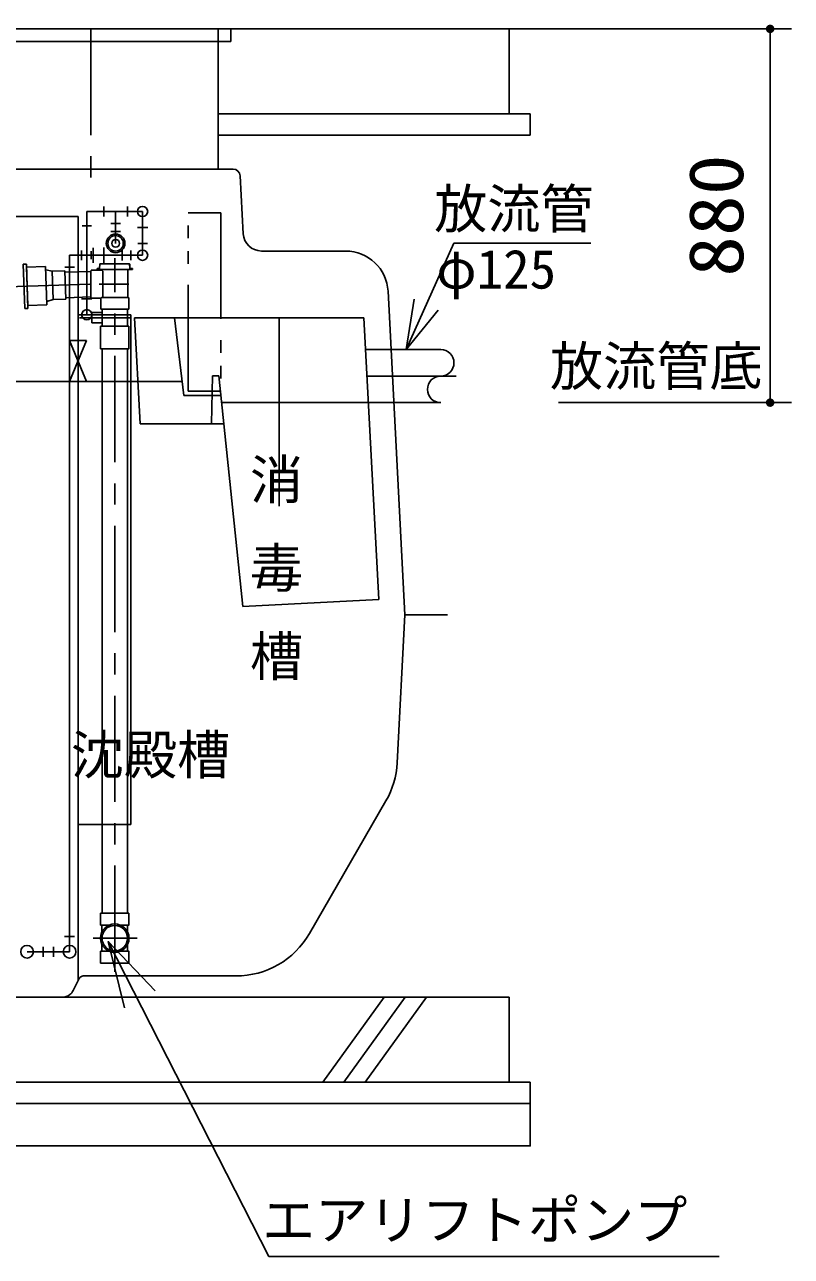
# Model space of a CAD drawing. Units: millimetres, scale not verified. Extents: x -14850 to 14850, y -10500 to 10500.
# Drawn here: x -7068 to -5262, y -6741 to -3840 of the extents above; entities that cross this region are included whole.
import ezdxf
from ezdxf.enums import TextEntityAlignment as Align

# ---------------------------------------------------------------- set-up
doc = ezdxf.new("R2010")
doc.units = ezdxf.units.MM
doc.header["$LTSCALE"] = 50
for name, pattern in [('CHAIN1', [8, 5, -1, 1, -1]), ('DOUBLE_CHAIN1', [8.8, 5, -1, 0.6, -0.6, 0.6, -1]), ('LONG_DASHED1', [7, 6, -1])]:
    doc.linetypes.add(name, pattern=pattern)
for name, color, linetype, lineweight in [('0-0_空気管', 3, 'Continuous', 25), ('0-1_機器', 5, 'Continuous', 25), ('0-5_製作', 5, 'Continuous', 25)]:
    doc.layers.add(name, color=color, linetype=linetype, lineweight=lineweight)
doc.styles.add('ＭＳ ゴシック', font='')
doc.styles.get('ＭＳ ゴシック').set_extended_font_data('MS Gothic')

msp = doc.modelspace()

# ---------------------------------------------------------------- linework, layer by layer
at = {"layer": '0-0_空気管', "linetype": 'CHAIN1'}
for p, q in [((-6912.33, -3850.42), (-6912.33, -4236.42)), ((-6855.83, -6070.61), (-6855.83, -4389.97)), ((-9963.13, -4553.74), (-6911.83, -4451.42)), ((-6892.53, -4451.42), (-6823.08, -4451.42)), ((-6819.33, -4530.42), (-6938.83, -4530.42)), ((-6261.84, -4667.92), (-6051.66, -4667.92)), ((-6906.9, -5991.42), (-6803.01, -5991.42))]:
    msp.add_line(p, q, dxfattribs=at)
at = {"layer": '0-0_空気管'}
for p, q in [((-6577.32, -4180.42), (-7247.34, -4180.42)), ((-6553.21, -4332.67), (-6560.35, -4196.53)), ((-6942.33, -4291.98), (-7269.32, -4291.98)), ((-6942.33, -6091.55), (-6942.33, -4291.98)), ((-6921.83, -4523.42), (-6921.83, -4280.42)), ((-6790.33, -4280.42), (-6921.83, -4280.42)), ((-6881.83, -4268.92), (-6881.83, -4291.92)), ((-6853.83, -4280.42), (-6853.83, -4355.42)), ((-6825.83, -4291.92), (-6825.83, -4268.92)), ((-6790.33, -4280.42), (-6790.33, -4383.42)), ((-6910.83, -4314.42), (-6932.83, -4314.42)), ((-6865.33, -4308.42), (-6842.33, -4308.42)), ((-6778.24, -4317.92), (-6802.33, -4317.92)), ((-6865.33, -4327.42), (-6842.33, -4327.42)), ((-6934.33, -4394.92), (-6934.33, -4371.92)), ((-6911.33, -4373.92), (-6911.33, -4392.92)), ((-6906.33, -4365.92), (-6906.33, -4400.92)), ((-6889.45, -4370.89), (-6889.45, -4370.92)), ((-6881.33, -4364.92), (-6881.33, -4401.92)), ((-6838.33, -4370.92), (-6838.33, -4395.92)), ((-6818.33, -4371.92), (-6818.33, -4394.92)), ((-6778.83, -4355.42), (-6801.83, -4355.42)), ((-6312.78, -4373.42), (-6510.27, -4373.42)), ((-6169.89, -4605.42), (-6057.46, -4354.91)), ((-6057.46, -4354.91), (-5734.77, -4354.91)), ((-7060.51, -4508.44), (-7063.99, -4404.5)), ((-6962.33, -4383.42), (-6790.33, -4383.42)), ((-6962.33, -6023.42), (-6962.33, -4383.42)), ((-6891.63, -4414.82), (-6891.09, -4404.57)), ((-6890.09, -4403.62), (-6821.58, -4403.62)), ((-6822.33, -4406.42), (-6822.28, -4406.48)), ((-6820.04, -4414.82), (-6820.58, -4404.57)), ((-7018.78, -4409.98), (-7063.76, -4411.49)), ((-7018.78, -4409.98), (-7015.77, -4499.93)), ((-7001.16, -4487.94), (-7003.41, -4420.98)), ((-6973.83, -4411.42), (-6950.83, -4411.42)), ((-6971.18, -4486.93), (-6973.42, -4419.97)), ((-6973.31, -4423.47), (-6911.61, -4421.4)), ((-6911.83, -4483.87), (-6911.83, -4418.97)), ((-6911.53, -4418.67), (-6886.33, -4418.67)), ((-6891.63, -4414.82), (-6897.46, -4414.82)), ((-6897.46, -4416.62), (-6897.46, -4414.82)), ((-6897.46, -4416.62), (-6814.21, -4416.62)), ((-6886.33, -4418.67), (-6886.33, -4416.62)), ((-6886.33, -4418.67), (-6884.33, -4420.92)), ((-6884.33, -4482.92), (-6884.33, -4420.92)), ((-6825.33, -4481.92), (-6825.33, -4416.62)), ((-6820.04, -4414.82), (-6814.21, -4414.82)), ((-6814.21, -4416.62), (-6814.21, -4414.82)), ((-6971.29, -4483.43), (-6912.06, -4481.45)), ((-6909.83, -4485.92), (-6933.83, -4485.92)), ((-6911.53, -4484.17), (-6888.58, -4484.17)), ((-6888.58, -4484.17), (-6886.22, -4482.92)), ((-6888.58, -4510.12), (-6888.58, -4484.17)), ((-6824.08, -4482.92), (-6886.22, -4482.92)), ((-6823.08, -4510.12), (-6823.08, -4483.92)), ((-6172.33, -5230.42), (-6212.28, -4468.19)), ((-6150.76, -4486.96), (-6169.89, -4605.42)), ((-7060.51, -4508.44), (-7068, -4508.69)), ((-7015.77, -4499.93), (-7060.74, -4501.44)), ((-6941.33, -4523.42), (-6818.33, -4523.42)), ((-6909.83, -4518.42), (-6909.83, -4542.42)), ((-6885.83, -4518.42), (-6909.83, -4518.42)), ((-6823.38, -4510.42), (-6888.28, -4510.42)), ((-6885.83, -4510.42), (-6885.83, -4550.42)), ((-6825.83, -4550.42), (-6825.83, -4510.42)), ((-6818.33, -4523.42), (-6818.33, -5723.42)), ((-6169.89, -4605.42), (-6094.09, -4512.39)), ((-6909.83, -4542.42), (-6885.83, -4542.42)), ((-6889.33, -4603.42), (-6889.33, -4550.42)), ((-6889.33, -4550.42), (-6822.33, -4550.42)), ((-6269.05, -4530.49), (-6809.36, -4530.49)), ((-6809.36, -4530.49), (-6796.26, -4780.49)), ((-6469, -4530.49), (-6469, -4974.34)), ((-6962.33, -4680.42), (-6922.33, -4584.42)), ((-6885.83, -5932.42), (-6885.83, -4603.42)), ((-6825.83, -5932.42), (-6825.83, -4603.42)), ((-6088.25, -4605.42), (-6265.12, -4605.42)), ((-6628.25, -4780.49), (-6625.29, -4667.49)), ((-6610.96, -4667.49), (-6625.29, -4667.49)), ((-6553.9, -5210.4), (-6610.96, -4667.49)), ((-10123.51, -4680.42), (-6696.96, -4680.42)), ((-6088.25, -4730.42), (-6604.35, -4730.42)), ((-6599.08, -4780.49), (-6796.26, -4780.49)), ((-6190.59, -5578.71), (-6172.33, -5230.42)), ((-6172.33, -5230.42), (-6072.33, -5230.42)), ((-6397.34, -5980.42), (-6217.11, -5668.24)), ((-6818.33, -5723.42), (-6942.33, -5723.42)), ((-6889.34, -5932.42), (-6886.01, -5932.42)), ((-6889.34, -5960.52), (-6889.34, -5932.42)), ((-6885.83, -5932.42), (-6822.33, -5932.42)), ((-6889.34, -5960.52), (-6868.77, -5960.52)), ((-6886.01, -5960.52), (-6886.01, -5976.86)), ((-6825.83, -5960.52), (-6825.83, -5976.51)), ((-6974.33, -5987.42), (-6950.33, -5987.42)), ((-6871.05, -5999.56), (-6493.06, -6740.59)), ((-6962.33, -6023.42), (-7062.33, -6023.42)), ((-7024.83, -6011.42), (-7024.83, -6035.42)), ((-6999.83, -6011.42), (-6999.83, -6035.42)), ((-6889.34, -6022.33), (-6889.34, -6050.42)), ((-6889.34, -6022.33), (-6868.77, -6022.33)), ((-6886.01, -6022.33), (-6886.01, -6005.98)), ((-6825.83, -6022.33), (-6825.83, -6006.33)), ((-6889.34, -6050.42), (-6886.01, -6050.42)), ((-6885.83, -6050.42), (-6822.33, -6050.42)), ((-6953.76, -6114.39), (-6939.81, -6086.5)), ((-6929.97, -6080.42), (-6570.55, -6080.42)), ((-7624.97, -6130.42), (-6979.69, -6130.42)), ((-6493.06, -6740.59), (-5432.45, -6740.59))]:
    msp.add_line(p, q, dxfattribs=at)
at = {"layer": '0-0_空気管', "linetype": 'DOUBLE_CHAIN1'}
for p, q in [((-6682.76, -4703.42), (-6682.76, -4283.42)), ((-6682.76, -4283.42), (-6605.85, -4283.42)), ((-6605.85, -4283.42), (-6605.85, -4703.42)), ((-6605.85, -4703.42), (-6682.76, -4703.42))]:
    msp.add_line(p, q, dxfattribs=at)
at = {"layer": '0-0_空気管', "linetype": 'LONG_DASHED1'}
msp.add_line((-7063.76, -4411.49), (-7060.74, -4501.44), dxfattribs=at)
at = {"layer": '0-0_空気管'}
for points in [[(-7063.99, -4404.5), (-7071.49, -4404.75), (-7068, -4508.69)], [(-6973.42, -4419.97), (-7003.41, -4420.98), (-7018.53, -4417.48)], [(-6971.18, -4486.93), (-7001.16, -4487.94), (-7016.02, -4492.44)], [(-6889.33, -4603.42), (-6822.33, -4603.42), (-6822.33, -4550.42)], [(-6606.13, -4713.42), (-6692.9, -4713.42), (-6715.37, -4530.42)], [(-6553.9, -5210.4), (-6234.29, -5193.65), (-6269.05, -4530.49)], [(-6922.33, -4584.42), (-6962.33, -4584.42), (-6922.33, -4680.42)], [(-6842.9, -5960.52), (-6822.33, -5960.52), (-6822.33, -5932.42)], [(-6760.55, -6115.27), (-6871.05, -5999.56), (-6833.21, -6155.02)], [(-6842.9, -6022.33), (-6822.33, -6022.33), (-6822.33, -6050.42)]]:
    msp.add_lwpolyline(points, dxfattribs=at)
for centre, radius in [((-6790.33, -4280.42), 12), ((-6853.83, -4355.42), 22), ((-6853.9, -4355.46), 18.19), ((-6790.33, -4383.42), 12), ((-6921.83, -4523.42), 12), ((-6855.83, -5991.42), 33.5), ((-6855.83, -5991.42), 30), ((-7062.33, -6023.42), 15), ((-6962.33, -6023.42), 15)]:
    msp.add_circle(centre, radius, dxfattribs=at)
for centre, radius, start, end in [((-6577.32, -4197.42), 17, 3, 90), ((-6853.83, -4355.42), 9.2, 90, 270), ((-6853.83, -4355.42), 9.2, 270, 90), ((-6510.27, -4330.42), 43, 182.99998, 270), ((-6312.14, -4473.42), 100, 3, 90), ((-6890.09, -4404.62), 1, 90, 177), ((-6821.58, -4404.62), 1, 3, 90), ((-6824.33, -4481.92), 1, 180, 270), ((-6824.08, -4483.92), 1, 0, 90), ((-6888.28, -4510.12), 0.3, 180, 270), ((-6823.38, -4510.12), 0.3, 270, 0), ((-6088.25, -4636.67), 31.25, 270, 90), ((-6088.25, -4699.17), 31.25, 90, 270), ((-6390.31, -5568.24), 200, 330, 357), ((-6570.55, -5880.42), 200, 270, 329.99998), ((-6929.97, -6091.42), 11, 90, 153.43494), ((-6979.69, -6101.42), 29, 308.1727, 333.43494), ((-6979.69, -6101.42), 29, 270, 308.1727)]:
    msp.add_arc(centre, radius, start, end, dxfattribs=at)
at = {"layer": '0-1_機器', "color": 2}
for p, q in [((-10602.35, -3850.42), (-5765.53, -3850.42)), ((-6612.34, -3850.42), (-6612.34, -4180.42)), ((-6582.33, -3850.42), (-6582.33, -3880.42)), ((-5927.33, -3850.42), (-5927.33, -4050.42)), ((-5877.33, -4050.42), (-6612.34, -4050.42)), ((-5877.33, -4050.42), (-5877.33, -4100.42)), ((-5877.33, -4100.42), (-6612.34, -4100.42)), ((-5927.33, -6130.42), (-10427.33, -6130.42)), ((-6221.71, -6130.42), (-6366.05, -6330.42)), ((-6316.05, -6330.42), (-6171.71, -6130.42)), ((-6121.71, -6130.42), (-6266.05, -6330.42)), ((-5927.33, -6330.42), (-5927.33, -6130.42)), ((-10477.33, -6330.42), (-5877.33, -6330.42)), ((-10477.33, -6380.42), (-5877.33, -6380.42))]:
    msp.add_line(p, q, dxfattribs=at)
for points in [[(-7242.33, -3850.42), (-7242.33, -3880.42), (-6582.33, -3880.42)], [(-10477.33, -6330.42), (-10477.33, -6480.42), (-5877.33, -6480.42), (-5877.33, -6330.42)]]:
    msp.add_lwpolyline(points, dxfattribs=at)
at = {"layer": '0-5_製作', "color": 2}
for p, q in [((-5262.38, -3850.42), (-5765.53, -3850.42)), ((-5312.38, -3850.42), (-5312.38, -4730.42)), ((-5262.38, -4730.42), (-5810.7, -4730.42))]:
    msp.add_line(p, q, dxfattribs=at)
at = {"layer": '0-5_製作'}
for points in [[(-5322.36, -3849.79), (-5312.38, -3850.42), (-5322.38, -3850.42)], [(-5322.38, -3850.42), (-5316.64, -3859.47), (-5322.31, -3851.68)], [(-5322.38, -3850.42), (-5315.47, -3859.93), (-5316.64, -3859.47)], [(-5312.38, -3850.42), (-5315.47, -3859.93), (-5322.38, -3850.42)], [(-5322.21, -3848.55), (-5312.38, -3850.42), (-5322.36, -3849.79)], [(-5322.31, -3851.68), (-5317.74, -3858.87), (-5322.07, -3852.91)], [(-5322.31, -3851.68), (-5316.64, -3859.47), (-5317.74, -3858.87)], [(-5321.89, -3847.33), (-5312.38, -3850.42), (-5322.21, -3848.55)], [(-5322.07, -3852.91), (-5318.76, -3858.13), (-5321.68, -3854.1)], [(-5322.07, -3852.91), (-5317.74, -3858.87), (-5318.76, -3858.13)], [(-5321.43, -3846.16), (-5312.38, -3850.42), (-5321.89, -3847.33)], [(-5321.68, -3854.1), (-5319.67, -3857.27), (-5321.15, -3855.24)], [(-5321.68, -3854.1), (-5318.76, -3858.13), (-5319.67, -3857.27)], [(-5320.83, -3845.06), (-5312.38, -3850.42), (-5321.43, -3846.16)], [(-5321.15, -3855.24), (-5319.67, -3857.27), (-5320.47, -3856.3)], [(-5320.09, -3844.05), (-5312.38, -3850.42), (-5320.83, -3845.06)], [(-5319.23, -3843.13), (-5312.38, -3850.42), (-5320.09, -3844.05)], [(-5318.26, -3842.33), (-5312.38, -3850.42), (-5319.23, -3843.13)], [(-5317.2, -3841.66), (-5312.38, -3850.42), (-5318.26, -3842.33)], [(-5317.2, -3841.66), (-5312.38, -3840.42), (-5312.38, -3850.42)], [(-5316.07, -3841.12), (-5312.38, -3840.42), (-5317.2, -3841.66)], [(-5314.87, -3840.74), (-5312.38, -3840.42), (-5316.07, -3841.12)], [(-5312.38, -3850.42), (-5314.26, -3860.24), (-5315.47, -3859.93)], [(-5313.64, -3840.5), (-5312.38, -3840.42), (-5314.87, -3840.74)], [(-5312.38, -3850.42), (-5313.01, -3860.4), (-5314.26, -3860.24)], [(-5312.38, -3850.42), (-5312.38, -3860.42), (-5313.01, -3860.4)], [(-5312.38, -3840.42), (-5302.38, -3850.42), (-5312.38, -3850.42)], [(-5311.76, -3840.44), (-5302.38, -3850.42), (-5312.38, -3840.42)], [(-5312.38, -3850.42), (-5311.13, -3860.34), (-5312.38, -3860.42)], [(-5312.38, -3850.42), (-5309.9, -3860.11), (-5311.13, -3860.34)], [(-5312.38, -3850.42), (-5308.7, -3859.72), (-5309.9, -3860.11)], [(-5312.38, -3850.42), (-5307.57, -3859.19), (-5308.7, -3859.72)], [(-5312.38, -3850.42), (-5306.51, -3858.51), (-5307.57, -3859.19)], [(-5302.38, -3850.42), (-5306.51, -3858.51), (-5312.38, -3850.42)], [(-5310.51, -3840.6), (-5302.38, -3850.42), (-5311.76, -3840.44)], [(-5309.29, -3840.91), (-5302.38, -3850.42), (-5310.51, -3840.6)], [(-5308.13, -3841.37), (-5302.38, -3850.42), (-5309.29, -3840.91)], [(-5308.13, -3841.37), (-5302.46, -3849.17), (-5302.38, -3850.42)], [(-5307.03, -3841.98), (-5302.46, -3849.17), (-5308.13, -3841.37)], [(-5307.03, -3841.98), (-5302.7, -3847.94), (-5302.46, -3849.17)], [(-5306.01, -3842.72), (-5302.7, -3847.94), (-5307.03, -3841.98)], [(-5302.38, -3850.42), (-5305.54, -3857.71), (-5306.51, -3858.51)], [(-5306.01, -3842.72), (-5303.09, -3846.74), (-5302.7, -3847.94)], [(-5305.09, -3843.58), (-5303.09, -3846.74), (-5306.01, -3842.72)], [(-5302.38, -3850.42), (-5304.68, -3856.8), (-5305.54, -3857.71)], [(-5305.09, -3843.58), (-5303.62, -3845.6), (-5303.09, -3846.74)], [(-5304.29, -3844.54), (-5303.62, -3845.6), (-5305.09, -3843.58)], [(-5302.38, -3850.42), (-5303.94, -3855.78), (-5304.68, -3856.8)], [(-5302.38, -3850.42), (-5303.34, -3854.68), (-5303.94, -3855.78)], [(-5302.38, -3850.42), (-5302.87, -3853.51), (-5303.34, -3854.68)], [(-5302.38, -3850.42), (-5302.56, -3852.3), (-5302.87, -3853.51)], [(-5302.38, -3850.42), (-5302.4, -3851.05), (-5302.56, -3852.3)], [(-5321.43, -4726.17), (-5312.38, -4730.42), (-5321.89, -4727.33)], [(-5320.83, -4725.06), (-5312.38, -4730.42), (-5321.43, -4726.17)], [(-5320.09, -4724.05), (-5312.38, -4730.42), (-5320.83, -4725.06)], [(-5319.23, -4723.13), (-5312.38, -4730.42), (-5320.09, -4724.05)], [(-5318.26, -4722.33), (-5312.38, -4730.42), (-5319.23, -4723.13)], [(-5318.26, -4722.33), (-5312.38, -4720.42), (-5312.38, -4730.42)], [(-5317.2, -4721.66), (-5312.38, -4720.42), (-5318.26, -4722.33)], [(-5316.07, -4721.13), (-5312.38, -4720.42), (-5317.2, -4721.66)], [(-5314.87, -4720.74), (-5312.38, -4720.42), (-5316.07, -4721.13)], [(-5313.64, -4720.5), (-5312.38, -4720.42), (-5314.87, -4720.74)], [(-5312.38, -4720.42), (-5302.38, -4730.42), (-5312.38, -4730.42)], [(-5311.76, -4720.44), (-5302.38, -4730.42), (-5312.38, -4720.42)], [(-5310.51, -4720.6), (-5302.38, -4730.42), (-5311.76, -4720.44)], [(-5310.51, -4720.6), (-5302.46, -4729.17), (-5302.38, -4730.42)], [(-5309.29, -4720.91), (-5302.46, -4729.17), (-5310.51, -4720.6)], [(-5309.29, -4720.91), (-5302.7, -4727.94), (-5302.46, -4729.17)], [(-5308.13, -4721.37), (-5302.7, -4727.94), (-5309.29, -4720.91)], [(-5308.13, -4721.37), (-5303.09, -4726.74), (-5302.7, -4727.94)], [(-5307.03, -4721.98), (-5303.09, -4726.74), (-5308.13, -4721.37)], [(-5307.03, -4721.98), (-5303.62, -4725.61), (-5303.09, -4726.74)], [(-5306.01, -4722.72), (-5303.62, -4725.61), (-5307.03, -4721.98)], [(-5306.01, -4722.72), (-5304.29, -4724.55), (-5303.62, -4725.61)], [(-5305.09, -4723.58), (-5304.29, -4724.55), (-5306.01, -4722.72)], [(-5322.36, -4729.8), (-5312.38, -4730.42), (-5322.38, -4730.42)], [(-5322.38, -4730.42), (-5314.26, -4740.25), (-5322.31, -4731.68)], [(-5322.38, -4730.42), (-5313.01, -4740.4), (-5314.26, -4740.25)], [(-5312.38, -4730.42), (-5313.01, -4740.4), (-5322.38, -4730.42)], [(-5322.21, -4728.55), (-5312.38, -4730.42), (-5322.36, -4729.8)], [(-5322.31, -4731.68), (-5315.47, -4739.93), (-5322.07, -4732.91)], [(-5322.31, -4731.68), (-5314.26, -4740.25), (-5315.47, -4739.93)], [(-5321.89, -4727.33), (-5312.38, -4730.42), (-5322.21, -4728.55)], [(-5322.07, -4732.91), (-5316.64, -4739.47), (-5321.68, -4734.1)], [(-5322.07, -4732.91), (-5315.47, -4739.93), (-5316.64, -4739.47)], [(-5321.68, -4734.1), (-5317.74, -4738.87), (-5321.15, -4735.24)], [(-5321.68, -4734.1), (-5316.64, -4739.47), (-5317.74, -4738.87)], [(-5321.15, -4735.24), (-5318.76, -4738.13), (-5320.47, -4736.3)], [(-5321.15, -4735.24), (-5317.74, -4738.87), (-5318.76, -4738.13)], [(-5320.47, -4736.3), (-5318.76, -4738.13), (-5319.67, -4737.27)], [(-5312.38, -4730.42), (-5312.38, -4740.42), (-5313.01, -4740.4)], [(-5312.38, -4730.42), (-5311.13, -4740.34), (-5312.38, -4740.42)], [(-5312.38, -4730.42), (-5309.9, -4740.11), (-5311.13, -4740.34)], [(-5312.38, -4730.42), (-5308.7, -4739.72), (-5309.9, -4740.11)], [(-5312.38, -4730.42), (-5307.57, -4739.19), (-5308.7, -4739.72)], [(-5312.38, -4730.42), (-5306.51, -4738.51), (-5307.57, -4739.19)], [(-5312.38, -4730.42), (-5305.54, -4737.71), (-5306.51, -4738.51)], [(-5302.38, -4730.42), (-5305.54, -4737.71), (-5312.38, -4730.42)], [(-5302.38, -4730.42), (-5304.68, -4736.8), (-5305.54, -4737.71)], [(-5302.38, -4730.42), (-5303.94, -4735.78), (-5304.68, -4736.8)], [(-5302.38, -4730.42), (-5303.34, -4734.68), (-5303.94, -4735.78)], [(-5302.38, -4730.42), (-5302.87, -4733.51), (-5303.34, -4734.68)], [(-5302.38, -4730.42), (-5302.56, -4732.3), (-5302.87, -4733.51)], [(-5302.38, -4730.42), (-5302.4, -4731.05), (-5302.56, -4732.3)]]:
    msp.add_solid(points, dxfattribs=at)

# ---------------------------------------------------------------- texts
at = {"layer": '0-0_空気管', "color": 4, "style": 'ＭＳ ゴシック'}
for s, p in [('\u3000放流管\u3000', (-6228.82, -4347.27)), ('φ125', (-6098.65, -4489.46)), ('消', (-6537.46, -4985.22)), ('毒', (-6537.46, -5193.22)), ('槽', (-6537.46, -5401.22)), ('沈殿槽', (-6959.55, -5632.92)), ('エアリフトポンプ', (-6508.92, -6728.32))]:
    msp.add_text(s, height=91.79, dxfattribs=at).set_placement(p, align=Align.BOTTOM_LEFT)
at = {"layer": '0-1_機器', "color": 4, "style": 'ＭＳ ゴシック'}
msp.add_text('放流管底', height=91.79, dxfattribs=at).set_placement((-5830.87, -4717.89), align=Align.BOTTOM_LEFT)
at = {"layer": '0-5_製作', "color": 4, "style": 'ＭＳ ゴシック', "width": 1.1}
msp.add_text('880', height=128.4, rotation=90, dxfattribs=at).set_placement((-5337.38, -4434.17), align=Align.BOTTOM_LEFT)

doc.saveas('drawing.dxf')
